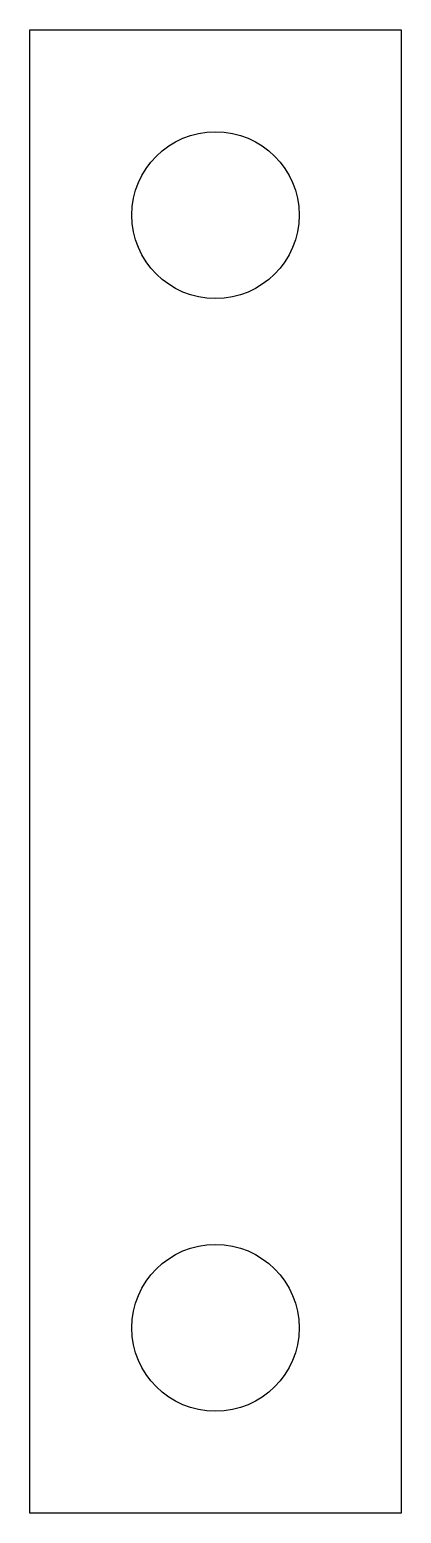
# Model space of a CAD drawing. Header units: millimetres. Extents: x -115 to -95, y -40 to 40.
import ezdxf

# ---------------------------------------------------------------- set-up
doc = ezdxf.new("R2010")
doc.units = ezdxf.units.MM

msp = doc.modelspace()

# ---------------------------------------------------------------- linework, layer by layer
at = {"color": 7, "linetype": 'Continuous', "lineweight": 25}
for p, q in [((-115, 40), (-95, 40)), ((-115, -40), (-115, 40)), ((-95, 40), (-95, -40)), ((-95, -40), (-115, -40))]:
    msp.add_line(p, q, dxfattribs=at)
for centre in [(-105, 30), (-105, -30)]:
    msp.add_circle(centre, 4.5, dxfattribs=at)

doc.saveas('drawing.dxf')
